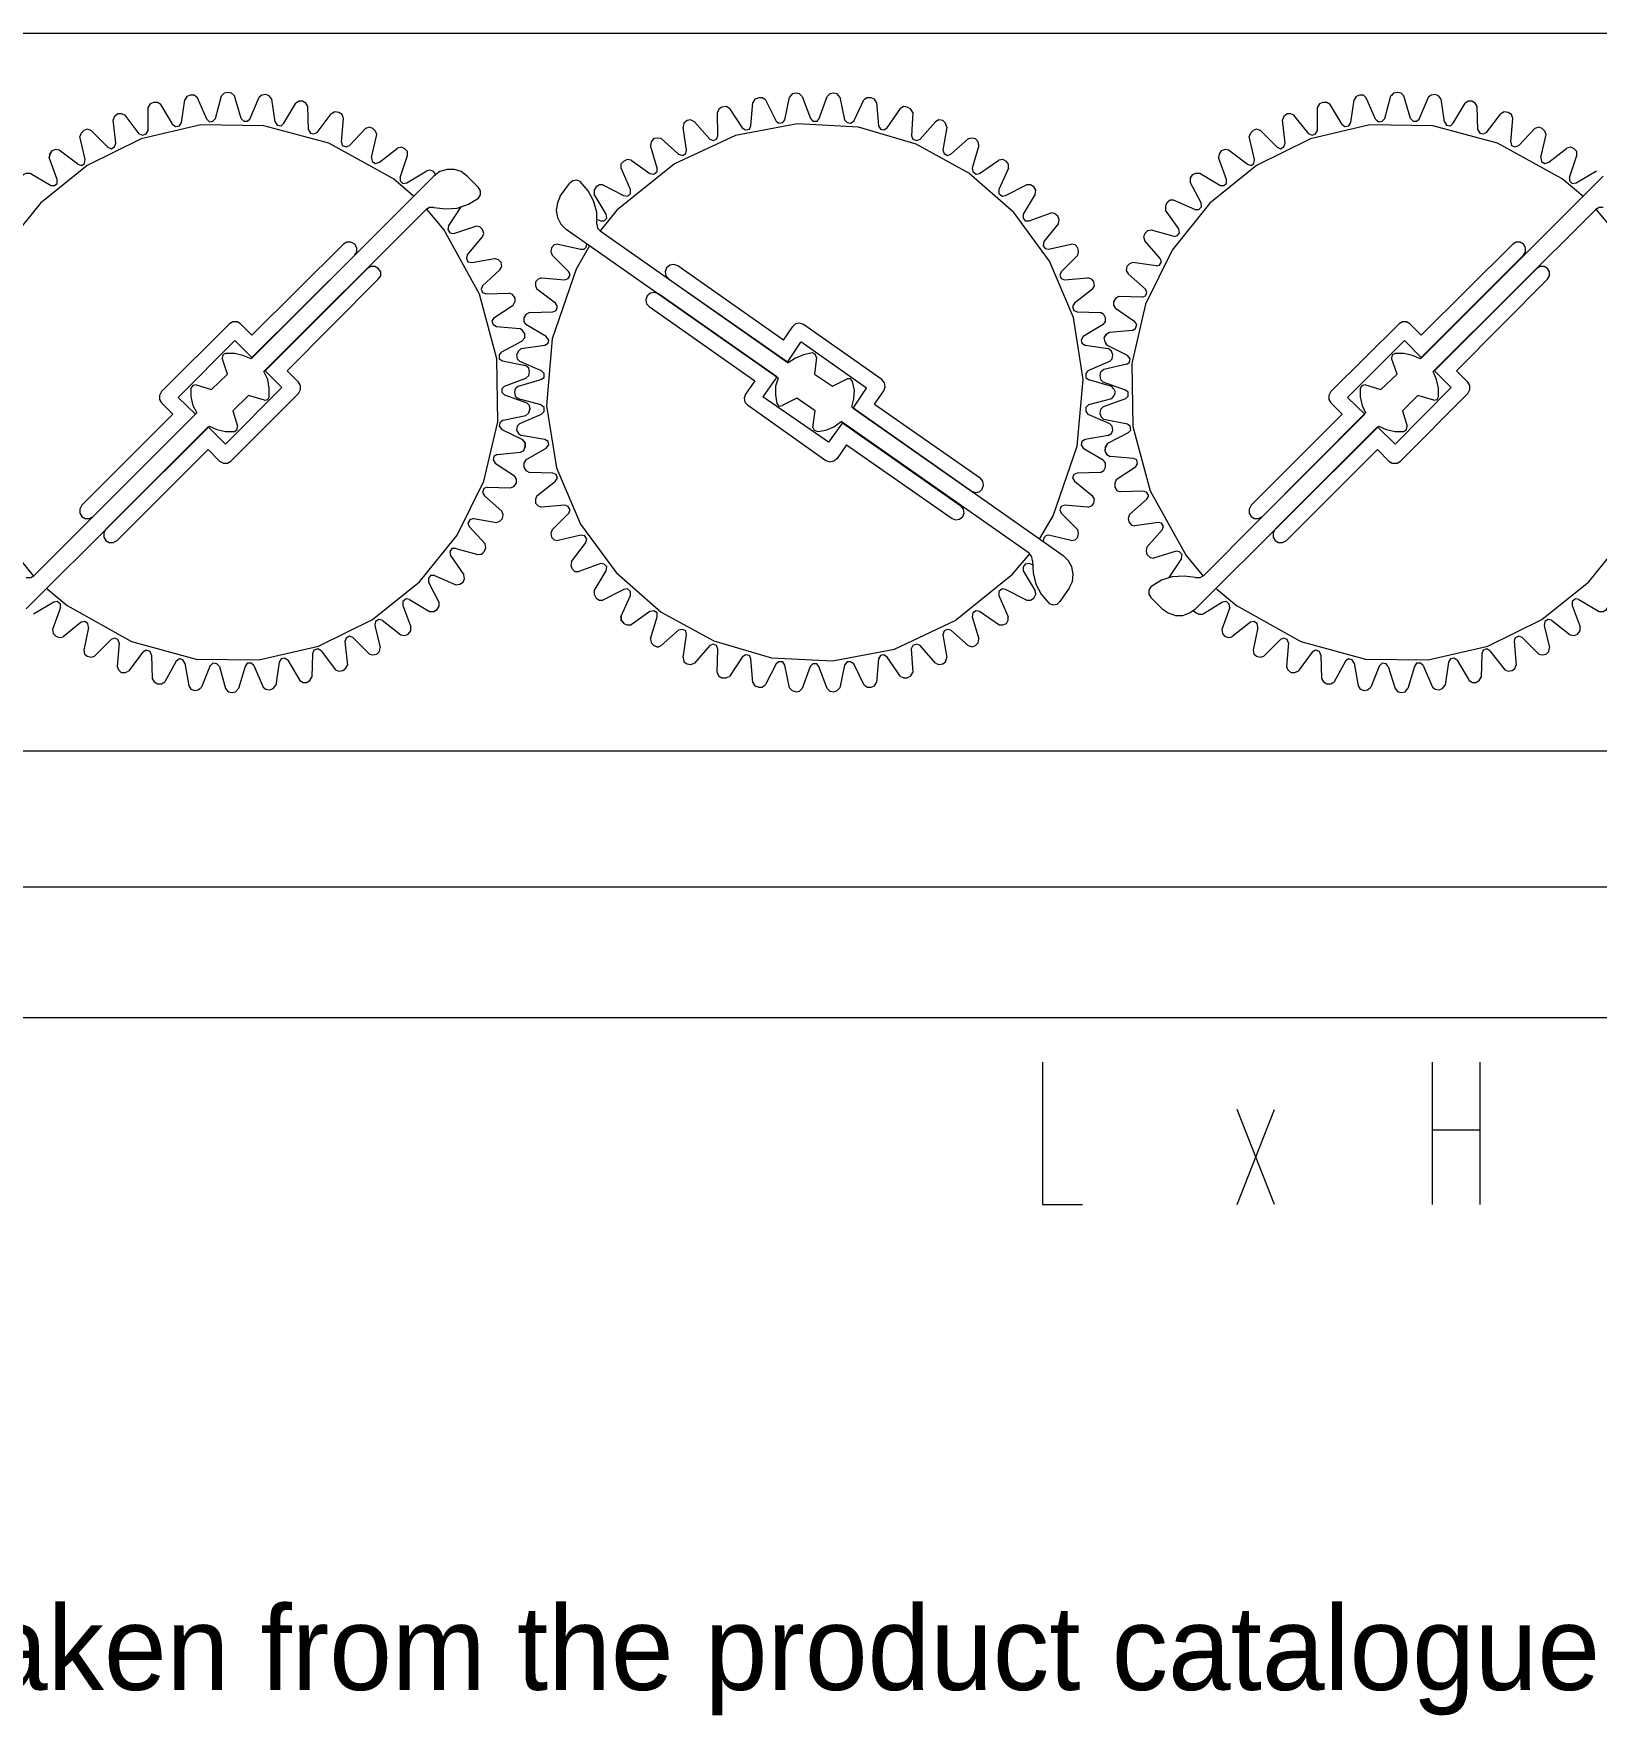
# Model space of a CAD drawing. Extents: x 0 to 243, y -13 to 67.
# Drawn here: x 56.4 to 130.6, y -13.2 to 66.7 of the extents above; entities that cross this region are included whole.
import ezdxf

# ---------------------------------------------------------------- set-up
doc = ezdxf.new("R2010")
doc.units = 0
doc.layers.add('GEOMETRY', color=7, linetype='Continuous')
doc.layers.add('NOTE', color=1, linetype='Continuous')

msp = doc.modelspace()

# ---------------------------------------------------------------- linework, layer by layer
at = {"layer": 'GEOMETRY', "lineweight": 13}
for points in [[(220.598, 66.694), (21.961, 66.694)], [(63.018, 62.372), (62.446, 63.325), (62.287, 63.421), (62.096, 63.421), (61.937, 63.357), (61.841, 63.197)], [(61.841, 62.085), (61.841, 63.197)], [(62.446, 63.325), (62.287, 63.421), (62.096, 63.421), (61.937, 63.357), (61.842, 63.197)], [(63.432, 62.467), (63.589, 63.546)], [(64.638, 62.626), (64.194, 63.644), (64.034, 63.771), (63.844, 63.771), (63.686, 63.706), (63.589, 63.547)], [(64.194, 63.643), (64.035, 63.77), (63.844, 63.77), (63.686, 63.705), (63.59, 63.546)], [(65.051, 62.657), (65.337, 63.739)], [(66.259, 62.657), (65.942, 63.739), (65.814, 63.866), (65.655, 63.897), (65.464, 63.866), (65.337, 63.739)], [(65.942, 63.739), (65.814, 63.866), (65.656, 63.897), (65.464, 63.866), (65.338, 63.739)], [(66.672, 62.626), (67.117, 63.674)], [(67.72, 63.58), (67.593, 63.739), (67.436, 63.804), (67.244, 63.77), (67.117, 63.674)], [(67.88, 62.499), (67.721, 63.58), (67.594, 63.739), (67.436, 63.804), (67.245, 63.77), (67.118, 63.674)], [(68.293, 62.436), (68.865, 63.389)], [(69.468, 62.118), (69.437, 63.23), (69.341, 63.389), (69.184, 63.483), (69.024, 63.483), (68.864, 63.389)], [(69.437, 63.23), (69.341, 63.389), (69.184, 63.483), (69.024, 63.483), (68.865, 63.389)], [(89.456, 63.134), (89.298, 63.23), (89.106, 63.196), (88.948, 63.102), (88.885, 62.944)], [(89.456, 63.134), (89.298, 63.23), (89.106, 63.196), (88.948, 63.102), (88.885, 62.944)], [(89.456, 63.134), (90.06, 62.212), (90.219, 62.117), (90.41, 62.149), (90.474, 62.309)], [(90.473, 62.309), (90.568, 63.42)], [(91.172, 63.546), (91.014, 63.643), (90.856, 63.643), (90.664, 63.579), (90.568, 63.42)], [(91.172, 63.546), (91.014, 63.643), (90.856, 63.643), (90.664, 63.579), (90.568, 63.42)], [(91.172, 63.546), (91.681, 62.529), (91.808, 62.436), (91.998, 62.467), (92.094, 62.594)], [(92.093, 62.594), (92.316, 63.673)], [(92.919, 63.706), (92.793, 63.833), (92.634, 63.866), (92.443, 63.833), (92.316, 63.674)], [(92.919, 63.706), (92.793, 63.833), (92.634, 63.866), (92.443, 63.833), (92.316, 63.674)], [(92.919, 63.706), (93.302, 62.657), (93.428, 62.53), (93.619, 62.53), (93.714, 62.657)], [(93.714, 62.657), (94.096, 63.706)], [(94.699, 63.673), (94.572, 63.832), (94.414, 63.865), (94.222, 63.832), (94.095, 63.705)], [(94.699, 63.673), (94.572, 63.832), (94.414, 63.865), (94.222, 63.832), (94.095, 63.705)], [(94.699, 63.673), (94.922, 62.593), (95.049, 62.467), (95.208, 62.436), (95.367, 62.529)], [(95.367, 62.53), (95.844, 63.547)], [(96.448, 63.421), (96.351, 63.58), (96.193, 63.644), (96.002, 63.644), (95.844, 63.547)], [(96.448, 63.421), (96.351, 63.58), (96.193, 63.644), (96.002, 63.644), (95.844, 63.547)], [(96.448, 63.421), (96.543, 62.31), (96.637, 62.15), (96.796, 62.118), (96.955, 62.213)], [(96.955, 62.213), (97.592, 63.135)], [(98.164, 62.944), (98.068, 63.102), (97.909, 63.197), (97.75, 63.23), (97.592, 63.134)], [(98.164, 62.944), (98.068, 63.102), (97.909, 63.197), (97.75, 63.23), (97.592, 63.134)], [(118.562, 62.372), (117.992, 63.325), (117.833, 63.421), (117.641, 63.421), (117.484, 63.357), (117.387, 63.197)], [(117.387, 62.085), (117.387, 63.197)], [(117.992, 63.325), (117.833, 63.421), (117.641, 63.421), (117.484, 63.357), (117.388, 63.197)], [(118.975, 62.467), (119.134, 63.546)], [(120.152, 62.626), (119.708, 63.644), (119.58, 63.771), (119.39, 63.771), (119.229, 63.706), (119.134, 63.547)], [(119.708, 63.643), (119.58, 63.77), (119.391, 63.77), (119.229, 63.705), (119.135, 63.546)], [(120.596, 62.657), (120.883, 63.739)], [(121.804, 62.657), (121.488, 63.739), (121.36, 63.866), (121.2, 63.897), (121.01, 63.866), (120.883, 63.739)], [(121.488, 63.739), (121.36, 63.866), (121.201, 63.897), (121.01, 63.866), (120.884, 63.739)], [(122.217, 62.626), (122.663, 63.674)], [(123.267, 63.58), (123.139, 63.739), (122.981, 63.803), (122.789, 63.77), (122.663, 63.674)], [(123.424, 62.499), (123.268, 63.58), (123.139, 63.739), (122.981, 63.803), (122.789, 63.77), (122.663, 63.674)], [(123.839, 62.436), (124.411, 63.389)], [(125.014, 62.118), (124.983, 63.23), (124.887, 63.389), (124.727, 63.483), (124.569, 63.483), (124.41, 63.389)], [(124.983, 63.23), (124.887, 63.389), (124.727, 63.483), (124.569, 63.483), (124.411, 63.389)], [(74.458, 58.971), (73.504, 59.798), (70.426, 61.493), (67.344, 62.316), (64.346, 62.354), (61.52, 61.696), (58.953, 60.429), (56.733, 58.641), (54.948, 56.421), (53.685, 53.856), (53.032, 51.034), (53.078, 48.043), (53.909, 44.972), (55.614, 41.907), (56.409, 40.92)], [(60.761, 62.817), (60.571, 62.879), (60.412, 62.879), (60.252, 62.753), (60.19, 62.593)], [(61.428, 61.926), (60.761, 62.817), (60.571, 62.879), (60.412, 62.879), (60.252, 62.752), (60.19, 62.593)], [(60.317, 61.483), (60.19, 62.593)], [(63.018, 62.372), (63.145, 62.276), (63.335, 62.31), (63.431, 62.468)], [(64.638, 62.626), (64.767, 62.499), (64.924, 62.53), (65.051, 62.657)], [(66.259, 62.657), (66.386, 62.53), (66.544, 62.53), (66.672, 62.626)], [(67.88, 62.499), (67.977, 62.339), (68.166, 62.31), (68.293, 62.437)], [(69.882, 61.99), (70.549, 62.88)], [(71.026, 61.545), (71.122, 62.657), (71.058, 62.849), (70.899, 62.944), (70.709, 62.975), (70.549, 62.88)], [(71.122, 62.657), (71.059, 62.848), (70.899, 62.944), (70.709, 62.974), (70.55, 62.88)], [(104.201, 42.702), (104.836, 43.783), (105.983, 47.094), (106.269, 50.262), (105.796, 53.215), (104.664, 55.881), (102.975, 58.189), (100.832, 60.067), (98.336, 61.444), (95.588, 62.248), (92.691, 62.408), (89.746, 61.851), (86.854, 60.508), (84.118, 58.306), (83.324, 57.319)], [(87.803, 62.499), (87.613, 62.594), (87.454, 62.562), (87.294, 62.437), (87.263, 62.245)], [(87.803, 62.499), (87.613, 62.594), (87.454, 62.562), (87.294, 62.437), (87.263, 62.245)], [(87.803, 62.499), (88.534, 61.673), (88.694, 61.609), (88.851, 61.673), (88.915, 61.833)], [(88.916, 61.833), (88.885, 62.944)], [(98.164, 62.944), (98.1, 61.833), (98.164, 61.673), (98.353, 61.609), (98.512, 61.673)], [(98.511, 61.672), (99.243, 62.498)], [(99.784, 62.245), (99.72, 62.436), (99.593, 62.562), (99.402, 62.594), (99.244, 62.499)], [(99.784, 62.245), (99.72, 62.436), (99.593, 62.562), (99.402, 62.594), (99.244, 62.499)], [(130.003, 58.971), (129.018, 59.798), (125.948, 61.495), (122.872, 62.317), (119.878, 62.354), (117.055, 61.694), (114.49, 60.424), (112.271, 58.634), (110.486, 56.412), (109.224, 53.845), (108.573, 51.023), (108.619, 48.034), (109.452, 44.966), (111.16, 41.907), (111.954, 40.92)], [(116.276, 62.817), (116.118, 62.879), (115.958, 62.879), (115.799, 62.753), (115.735, 62.593)], [(116.974, 61.926), (116.276, 62.817), (116.118, 62.879), (115.957, 62.879), (115.799, 62.752), (115.735, 62.593)], [(115.863, 61.483), (115.735, 62.593)], [(118.562, 62.372), (118.691, 62.276), (118.881, 62.31), (118.975, 62.468)], [(120.152, 62.626), (120.311, 62.499), (120.469, 62.53), (120.596, 62.657)], [(121.804, 62.657), (121.931, 62.53), (122.09, 62.53), (122.217, 62.626)], [(123.424, 62.499), (123.521, 62.34), (123.712, 62.31), (123.839, 62.437)], [(125.427, 61.99), (126.094, 62.88)], [(126.571, 61.545), (126.667, 62.657), (126.602, 62.85), (126.445, 62.944), (126.253, 62.975), (126.094, 62.88)], [(126.667, 62.657), (126.603, 62.849), (126.445, 62.944), (126.253, 62.974), (126.095, 62.88)], [(59.142, 62.085), (58.951, 62.149), (58.791, 62.085), (58.663, 61.959), (58.601, 61.801)], [(59.936, 61.292), (59.142, 62.085), (58.951, 62.149), (58.791, 62.085), (58.664, 61.959), (58.601, 61.801)], [(58.855, 60.717), (58.601, 61.8)], [(61.428, 61.926), (61.587, 61.863), (61.746, 61.926), (61.841, 62.084)], [(69.468, 62.118), (69.564, 61.959), (69.724, 61.928), (69.881, 61.99)], [(71.026, 61.545), (71.058, 61.387), (71.248, 61.322), (71.407, 61.387)], [(71.408, 61.386), (72.17, 62.182)], [(72.71, 61.895), (72.648, 62.053), (72.52, 62.182), (72.361, 62.245), (72.17, 62.182)], [(72.456, 60.815), (72.71, 61.895), (72.647, 62.053), (72.519, 62.182), (72.361, 62.245), (72.17, 62.182)], [(86.215, 61.704), (86.057, 61.735), (85.866, 61.704), (85.739, 61.547), (85.706, 61.387)], [(86.215, 61.704), (86.057, 61.735), (85.866, 61.704), (85.739, 61.547), (85.706, 61.387)], [(86.215, 61.704), (87.041, 60.974), (87.233, 60.909), (87.392, 61.005), (87.422, 61.165)], [(87.422, 61.165), (87.264, 62.245)], [(99.784, 62.245), (99.593, 61.165), (99.657, 61.005), (99.816, 60.909), (99.974, 60.974)], [(99.974, 60.973), (100.8, 61.703)], [(101.308, 61.386), (101.278, 61.546), (101.15, 61.703), (100.992, 61.735), (100.8, 61.703)], [(101.308, 61.386), (101.278, 61.546), (101.15, 61.703), (100.992, 61.735), (100.8, 61.703)], [(114.686, 62.085), (114.497, 62.149), (114.337, 62.085), (114.209, 61.959), (114.146, 61.801)], [(115.48, 61.292), (114.686, 62.085), (114.497, 62.149), (114.337, 62.085), (114.209, 61.959), (114.146, 61.801)], [(114.401, 60.717), (114.146, 61.8)], [(116.974, 61.926), (117.133, 61.863), (117.291, 61.926), (117.387, 62.084)], [(125.014, 62.118), (125.11, 61.959), (125.267, 61.927), (125.427, 61.99)], [(126.571, 61.545), (126.602, 61.386), (126.761, 61.322), (126.953, 61.386)], [(126.953, 61.385), (127.716, 62.182)], [(128.255, 61.895), (128.192, 62.055), (128.065, 62.182), (127.905, 62.245), (127.715, 62.182)], [(128.001, 60.815), (128.256, 61.895), (128.192, 62.055), (128.065, 62.182), (127.906, 62.245), (127.716, 62.182)], [(57.617, 61.165), (57.457, 61.196), (57.267, 61.132), (57.171, 60.974), (57.14, 60.815)], [(58.505, 60.497), (57.615, 61.165), (57.456, 61.196), (57.267, 61.132), (57.17, 60.974), (57.14, 60.815)], [(57.521, 59.767), (57.14, 60.815)], [(59.936, 61.292), (60.094, 61.228), (60.252, 61.322), (60.317, 61.483)], [(72.456, 60.815), (72.488, 60.624), (72.647, 60.528), (72.836, 60.591)], [(72.836, 60.591), (73.695, 61.258)], [(74.172, 60.909), (74.172, 61.101), (74.045, 61.227), (73.886, 61.292), (73.695, 61.259)], [(73.822, 59.86), (74.172, 60.909), (74.172, 61.101), (74.045, 61.227), (73.885, 61.292), (73.695, 61.258)], [(86.025, 60.305), (85.706, 61.386)], [(101.308, 61.386), (100.992, 60.305), (101.023, 60.147), (101.181, 60.02), (101.34, 60.051)], [(113.162, 61.165), (113.002, 61.196), (112.811, 61.132), (112.717, 60.974), (112.684, 60.815)], [(113.066, 59.767), (112.684, 60.815)], [(114.051, 60.497), (113.162, 61.165), (113.002, 61.196), (112.812, 61.132), (112.717, 60.974), (112.685, 60.815)], [(115.48, 61.292), (115.64, 61.228), (115.799, 61.322), (115.863, 61.483)], [(128.001, 60.815), (128.034, 60.624), (128.192, 60.528), (128.383, 60.591)], [(128.383, 60.591), (129.241, 61.259)], [(129.717, 60.909), (129.717, 61.101), (129.589, 61.227), (129.432, 61.292), (129.24, 61.26)], [(129.368, 59.86), (129.718, 60.909), (129.718, 61.101), (129.59, 61.227), (129.431, 61.292), (129.241, 61.259)], [(57.204, 59.481), (56.25, 60.051), (56.059, 60.051), (55.9, 59.989), (55.805, 59.83), (55.805, 59.639)], [(58.505, 60.497), (58.695, 60.435), (58.823, 60.528), (58.855, 60.718)], [(74.14, 59.607), (75.093, 60.178)], [(75.505, 60.02), (75.41, 60.147), (75.251, 60.211), (75.093, 60.178)], [(75.505, 60.02), (75.41, 60.147), (75.251, 60.211), (75.093, 60.178)], [(77, 59.924), (76.714, 60.147), (76.396, 60.241), (76.047, 60.241), (75.697, 60.147), (75.411, 59.924)], [(84.785, 60.688), (84.594, 60.718), (84.435, 60.624), (84.308, 60.497), (84.308, 60.305)], [(84.785, 60.688), (84.594, 60.717), (84.435, 60.624), (84.308, 60.497), (84.308, 60.305)], [(84.753, 59.29), (84.309, 60.306)], [(84.785, 60.688), (85.675, 60.052), (85.866, 60.02), (86.025, 60.147), (86.025, 60.305)], [(101.341, 60.051), (102.263, 60.688)], [(102.707, 60.305), (102.707, 60.496), (102.612, 60.623), (102.453, 60.717), (102.263, 60.688)], [(102.707, 60.305), (102.707, 60.496), (102.612, 60.623), (102.453, 60.717), (102.263, 60.688)], [(102.707, 60.305), (102.263, 59.289), (102.263, 59.099), (102.421, 58.971), (102.58, 59.004)], [(111.796, 60.051), (111.604, 60.051), (111.446, 59.989), (111.351, 59.829), (111.351, 59.638)], [(112.749, 59.481), (111.796, 60.051), (111.603, 60.051), (111.446, 59.989), (111.351, 59.83), (111.351, 59.638)], [(114.051, 60.497), (114.242, 60.435), (114.369, 60.528), (114.402, 60.718)], [(129.685, 59.607), (130.638, 60.177)], [(57.204, 59.481), (57.393, 59.481), (57.521, 59.575), (57.521, 59.767)], [(66.736, 51.251), (75.411, 59.925)], [(73.822, 59.86), (73.822, 59.702), (73.95, 59.575), (74.14, 59.607)], [(77, 59.924), (77.54, 59.386)], [(77.54, 58.878), (77.635, 59.035), (77.635, 59.226), (77.54, 59.387)], [(81.417, 58.971), (81.862, 59.575)], [(82.37, 59.671), (82.211, 59.734), (82.02, 59.701), (81.862, 59.575)], [(83.164, 57.637), (83.164, 58.208), (83.006, 58.748), (82.751, 59.225), (82.37, 59.67)], [(83.451, 59.511), (83.292, 59.511), (83.133, 59.415), (83.037, 59.256), (83.037, 59.067)], [(83.451, 59.511), (83.292, 59.511), (83.133, 59.415), (83.037, 59.256), (83.037, 59.067)], [(83.451, 59.511), (84.435, 59.004), (84.626, 58.971), (84.753, 59.099), (84.753, 59.289)], [(102.58, 59.004), (103.566, 59.511)], [(103.978, 59.067), (104.009, 59.256), (103.914, 59.416), (103.754, 59.511), (103.566, 59.511)], [(103.977, 59.067), (104.009, 59.256), (103.914, 59.416), (103.754, 59.51), (103.566, 59.51)], [(111.859, 58.655), (111.35, 59.638)], [(112.749, 59.481), (112.938, 59.481), (113.066, 59.575), (113.066, 59.767)], [(122.282, 51.251), (130.957, 59.925)], [(129.368, 59.86), (129.368, 59.702), (129.495, 59.575), (129.685, 59.607)], [(57.044, 40.319), (57.997, 39.523), (61.054, 37.813), (64.122, 36.98), (67.113, 36.935), (69.937, 37.589), (72.506, 38.855), (74.73, 40.642), (76.523, 42.864), (77.793, 45.431), (78.454, 48.255), (78.416, 51.248), (77.59, 54.321), (75.888, 57.385), (75.062, 58.369)], [(75.411, 58.431), (75.22, 58.431), (75.06, 58.336), (67.339, 50.646)], [(75.411, 58.431), (75.983, 58.369), (76.523, 58.399), (77.062, 58.59), (77.54, 58.877)], [(76.11, 57.541), (76.714, 58.464)], [(81.417, 58.971), (81.289, 58.655), (81.227, 58.305), (81.289, 57.953), (81.448, 57.637), (81.703, 57.384)], [(83.196, 57.86), (83.355, 57.795), (83.514, 57.795), (83.641, 57.922), (83.609, 58.114), (83.037, 59.067)], [(103.978, 59.067), (103.406, 58.114), (103.406, 57.922), (103.501, 57.795), (103.692, 57.795)], [(110.555, 58.781), (110.396, 58.781), (110.238, 58.655), (110.174, 58.495), (110.174, 58.304)], [(111.573, 58.337), (110.555, 58.781), (110.396, 58.781), (110.238, 58.655), (110.175, 58.495), (110.175, 58.305)], [(111.573, 58.337), (111.763, 58.337), (111.89, 58.464), (111.859, 58.655)], [(112.59, 40.319), (113.543, 39.523), (116.599, 37.814), (119.666, 36.981), (122.656, 36.936), (125.48, 37.591), (128.049, 38.856), (130.275, 40.644), (132.067, 42.866), (133.338, 45.433), (134, 48.257), (133.962, 51.249), (133.136, 54.322), (131.434, 57.385), (130.608, 58.369)], [(130.957, 58.431), (130.767, 58.431), (130.607, 58.336), (122.885, 50.646)], [(76.11, 57.541), (76.078, 57.386), (76.172, 57.224), (76.365, 57.192)], [(76.365, 57.192), (77.414, 57.541)], [(77, 56.176), (77.731, 57.033), (77.794, 57.192), (77.731, 57.385), (77.604, 57.511), (77.414, 57.54)], [(77.731, 57.034), (77.793, 57.192), (77.731, 57.386), (77.603, 57.512), (77.414, 57.541)], [(83.164, 57.637), (83.196, 57.446), (83.324, 57.319), (92.253, 51.058)], [(103.692, 57.795), (104.741, 58.177)], [(105.091, 57.669), (104.392, 56.811), (104.361, 56.62), (104.455, 56.493), (104.614, 56.461)], [(105.091, 57.669), (105.122, 57.86), (105.058, 58.019), (104.901, 58.147), (104.741, 58.177)], [(105.091, 57.669), (105.122, 57.86), (105.058, 58.019), (104.901, 58.147), (104.741, 58.177)], [(110.809, 57.414), (110.174, 58.305)], [(71.661, 56.175), (71.757, 56.333), (71.757, 56.525), (71.661, 56.684), (71.47, 56.779), (71.281, 56.779), (71.121, 56.684)], [(91.776, 50.328), (81.703, 57.385)], [(109.508, 57.35), (109.318, 57.319), (109.19, 57.192), (109.126, 57.034), (109.19, 56.843)], [(110.588, 57.063), (109.508, 57.35), (109.317, 57.319), (109.19, 57.192), (109.126, 57.034), (109.19, 56.843)], [(109.92, 56.017), (109.19, 56.843)], [(110.588, 57.063), (110.747, 57.097), (110.842, 57.223), (110.81, 57.414)], [(127.174, 56.175), (127.271, 56.333), (127.271, 56.525), (127.174, 56.684), (127.017, 56.779), (126.825, 56.779), (126.666, 56.684)], [(66.768, 52.362), (71.121, 56.684)], [(66.768, 51.314), (71.661, 56.175)], [(77, 56.176), (76.968, 56.017), (77.032, 55.857), (77.223, 55.825)], [(77.222, 55.826), (78.301, 56.017)], [(77.731, 54.713), (78.557, 55.477), (78.653, 55.637), (78.62, 55.826), (78.494, 55.952), (78.301, 56.018)], [(78.557, 55.476), (78.653, 55.636), (78.619, 55.826), (78.494, 55.952), (78.301, 56.017)], [(82.815, 56.62), (82.179, 55.509), (81.04, 52.188), (80.762, 49.015), (81.243, 46.06), (82.382, 43.394), (84.075, 41.088), (86.221, 39.214), (88.718, 37.842), (91.465, 37.045), (94.358, 36.892), (97.295, 37.456), (100.176, 38.807), (102.897, 41.017), (103.724, 41.972)], [(81.322, 56.684), (81.131, 56.653), (81.004, 56.525), (80.971, 56.333), (81.035, 56.175)], [(81.322, 56.684), (81.131, 56.653), (81.004, 56.525), (80.971, 56.333), (81.035, 56.175)], [(81.83, 55.381), (81.035, 56.175)], [(81.322, 56.684), (82.402, 56.46), (82.559, 56.46), (82.656, 56.556), (82.688, 56.715)], [(104.614, 56.461), (105.694, 56.685)], [(106.012, 56.175), (105.217, 55.381), (105.155, 55.221), (105.217, 55.063), (105.375, 54.999)], [(106.012, 56.175), (106.042, 56.333), (106.012, 56.525), (105.884, 56.653), (105.694, 56.684)], [(106.012, 56.175), (106.042, 56.333), (106.012, 56.525), (105.884, 56.653), (105.694, 56.684)], [(109.729, 55.667), (109.888, 55.699), (109.984, 55.857), (109.919, 56.018)], [(122.313, 52.362), (126.667, 56.684)], [(122.313, 51.314), (127.174, 56.175)], [(67.403, 50.678), (72.265, 55.539)], [(68.452, 50.678), (72.773, 55.032), (72.901, 55.19), (72.901, 55.381), (72.773, 55.539), (72.615, 55.636), (72.424, 55.636), (72.265, 55.539)], [(80.527, 55.094), (81.639, 54.999), (81.798, 55.063), (81.892, 55.221), (81.83, 55.381)], [(87.009, 55.667), (86.82, 55.73), (86.628, 55.699), (86.469, 55.571), (86.406, 55.382), (86.438, 55.19), (86.566, 55.032)], [(92.031, 52.137), (87.009, 55.666)], [(109.729, 55.667), (108.618, 55.826), (108.458, 55.762), (108.332, 55.636), (108.299, 55.444), (108.394, 55.286)], [(108.618, 55.826), (108.459, 55.762), (108.332, 55.636), (108.3, 55.444), (108.394, 55.286)], [(109.221, 54.555), (108.394, 55.285)], [(122.949, 50.678), (127.811, 55.539)], [(123.997, 50.678), (128.319, 55.032), (128.415, 55.19), (128.415, 55.381), (128.319, 55.539), (128.161, 55.636), (127.969, 55.636), (127.811, 55.539)], [(77.731, 54.713), (77.667, 54.556), (77.731, 54.396), (77.89, 54.332)], [(77.89, 54.332), (79.001, 54.365)], [(78.271, 53.188), (79.193, 53.792), (79.288, 53.983), (79.288, 54.141), (79.16, 54.3), (79.001, 54.365)], [(79.193, 53.792), (79.288, 53.983), (79.288, 54.142), (79.16, 54.301), (79.002, 54.365)], [(80.527, 55.094), (80.368, 55.032), (80.242, 54.905), (80.242, 54.712), (80.304, 54.555)], [(80.527, 55.094), (80.368, 55.032), (80.242, 54.905), (80.242, 54.712), (80.304, 54.555)], [(81.194, 53.887), (80.304, 54.555)], [(91.713, 50.391), (86.088, 54.331), (85.898, 54.396), (85.706, 54.365), (85.548, 54.237), (85.484, 54.046), (85.517, 53.856), (85.643, 53.728), (90.664, 50.201)], [(92.22, 51.091), (86.565, 55.031)], [(105.376, 55), (106.489, 55.094)], [(106.711, 54.555), (105.853, 53.887), (105.758, 53.728), (105.822, 53.537), (105.981, 53.474)], [(106.711, 54.555), (106.807, 54.712), (106.775, 54.905), (106.679, 55.032), (106.489, 55.093)], [(106.711, 54.555), (106.807, 54.712), (106.775, 54.905), (106.679, 55.032), (106.489, 55.093)], [(109.062, 54.172), (109.221, 54.236), (109.285, 54.396), (109.221, 54.554)], [(79.955, 53.442), (81.067, 53.474), (81.226, 53.538), (81.289, 53.728), (81.194, 53.887)], [(107.951, 54.206), (107.791, 54.109), (107.696, 53.951), (107.696, 53.792), (107.791, 53.634)], [(109.062, 54.172), (107.951, 54.205), (107.791, 54.109), (107.696, 53.95), (107.696, 53.791), (107.791, 53.633)], [(108.713, 52.998), (107.791, 53.634)], [(65.718, 52.903), (62.477, 49.692), (62.382, 49.503), (62.382, 49.311), (62.477, 49.153)], [(66.768, 52.362), (66.227, 52.903), (66.069, 52.998), (65.877, 52.998), (65.718, 52.903)], [(78.271, 53.188), (78.175, 53.03), (78.239, 52.87), (78.398, 52.775)], [(78.398, 52.775), (79.51, 52.681)], [(79.955, 53.442), (79.796, 53.346), (79.701, 53.188), (79.701, 52.998), (79.796, 52.87)], [(79.955, 53.442), (79.796, 53.346), (79.701, 53.188), (79.701, 52.998), (79.796, 52.87)], [(80.75, 52.298), (79.796, 52.869)], [(92.031, 52.137), (92.474, 52.775)], [(96.702, 50.265), (92.984, 52.869), (92.793, 52.934), (92.602, 52.903), (92.474, 52.775)], [(105.98, 53.474), (107.091, 53.442)], [(107.218, 52.87), (106.266, 52.299), (106.17, 52.138), (106.202, 51.98), (106.361, 51.886)], [(107.218, 52.87), (107.315, 52.998), (107.315, 53.188), (107.25, 53.347), (107.091, 53.442)], [(107.218, 52.87), (107.315, 52.998), (107.315, 53.188), (107.25, 53.347), (107.091, 53.442)], [(108.586, 52.586), (108.745, 52.682), (108.809, 52.87), (108.713, 52.998)], [(121.264, 52.903), (118.024, 49.692), (117.927, 49.503), (117.927, 49.311), (118.024, 49.153)], [(122.313, 52.362), (121.773, 52.903), (121.615, 52.998), (121.423, 52.998), (121.264, 52.903)], [(66.768, 51.314), (65.972, 52.108), (63.272, 49.406)], [(66.768, 51.314), (65.972, 52.108)], [(78.62, 51.568), (79.606, 52.076), (79.733, 52.235), (79.733, 52.425), (79.637, 52.586), (79.511, 52.681)], [(79.606, 52.076), (79.733, 52.235), (79.733, 52.426), (79.636, 52.586), (79.51, 52.681)], [(79.574, 51.727), (80.685, 51.886), (80.845, 51.98), (80.876, 52.137), (80.75, 52.298)], [(92.22, 51.091), (92.856, 52.043)], [(95.335, 48.898), (95.971, 49.852), (92.856, 52.044)], [(107.505, 52.489), (107.346, 52.394), (107.25, 52.235), (107.283, 52.044), (107.377, 51.885)], [(108.586, 52.586), (107.506, 52.489), (107.347, 52.395), (107.251, 52.235), (107.284, 52.044), (107.378, 51.886)], [(122.313, 51.314), (121.519, 52.108), (118.818, 49.406)], [(122.313, 51.314), (121.519, 52.108)], [(64.13, 50.011), (64.861, 49.787), (65.624, 50.518), (65.37, 51.281)], [(65.529, 51.503), (65.401, 51.441), (65.37, 51.281)], [(66.736, 51.251), (66.353, 51.408), (65.942, 51.503), (65.529, 51.503)], [(78.62, 51.568), (78.525, 51.441), (78.525, 51.251), (78.684, 51.155)], [(78.684, 51.155), (79.765, 50.931)], [(79.574, 51.727), (79.447, 51.6), (79.35, 51.441), (79.383, 51.25), (79.511, 51.123)], [(79.574, 51.727), (79.447, 51.6), (79.35, 51.441), (79.383, 51.25), (79.511, 51.123)], [(93.396, 51.536), (92.984, 51.441), (92.602, 51.281), (92.252, 51.058)], [(93.587, 51.314), (93.525, 51.473), (93.397, 51.536)], [(93.587, 51.314), (93.492, 50.518), (94.352, 49.947), (95.049, 50.296)], [(106.361, 51.886), (107.442, 51.727)], [(108.363, 51.408), (107.378, 51.886)], [(107.505, 51.123), (107.632, 51.251), (107.663, 51.441), (107.601, 51.601), (107.442, 51.727)], [(107.505, 51.123), (107.632, 51.251), (107.663, 51.441), (107.601, 51.601), (107.442, 51.727)], [(108.332, 50.995), (108.459, 51.092), (108.491, 51.251), (108.363, 51.408)], [(119.676, 50.011), (120.407, 49.787), (121.169, 50.518), (120.915, 51.281)], [(121.074, 51.503), (120.947, 51.441), (120.915, 51.281)], [(122.282, 51.251), (121.901, 51.408), (121.488, 51.503), (121.074, 51.503)], [(67.403, 50.678), (68.198, 49.883), (65.529, 47.183)], [(67.593, 49.44), (67.593, 49.852), (67.531, 50.265), (67.338, 50.646)], [(67.403, 50.678), (68.198, 49.883)], [(68.452, 50.678), (68.992, 50.137)], [(78.78, 49.947), (79.796, 50.328), (79.923, 50.456), (79.955, 50.646), (79.923, 50.805), (79.765, 50.931)], [(79.447, 49.947), (80.495, 50.265), (80.654, 50.36), (80.654, 50.551), (80.527, 50.678)], [(80.527, 50.678), (79.51, 51.122)], [(79.796, 50.328), (79.923, 50.456), (79.955, 50.646), (79.923, 50.806), (79.766, 50.932)], [(91.713, 50.391), (91.045, 49.44)], [(107.505, 51.123), (106.488, 50.679), (106.392, 50.551), (106.392, 50.36), (106.519, 50.266)], [(108.332, 50.995), (107.251, 50.741), (107.092, 50.615), (107.061, 50.456), (107.092, 50.266), (107.219, 50.137)], [(107.251, 50.741), (107.092, 50.615), (107.061, 50.456), (107.092, 50.265), (107.219, 50.137)], [(122.949, 50.678), (123.743, 49.883), (121.074, 47.183)], [(123.139, 49.44), (123.139, 49.852), (123.043, 50.265), (122.884, 50.646)], [(122.949, 50.678), (123.743, 49.883)], [(123.997, 50.678), (124.538, 50.137)], [(64.13, 50.011), (63.971, 49.979), (63.876, 49.852)], [(63.876, 49.852), (63.876, 49.44), (63.971, 49.025), (64.163, 48.677)], [(65.783, 46.389), (68.992, 49.597)], [(68.992, 49.597), (69.087, 49.787), (69.087, 49.979), (68.992, 50.137)], [(78.78, 49.947), (78.653, 49.819), (78.653, 49.661), (78.78, 49.534)], [(79.447, 49.947), (79.288, 49.819), (79.256, 49.661), (79.288, 49.469), (79.447, 49.344)], [(79.447, 49.947), (79.288, 49.819), (79.256, 49.661), (79.288, 49.469), (79.447, 49.344)], [(90.218, 49.567), (90.155, 49.374), (90.187, 49.183), (90.314, 49.057)], [(90.664, 50.201), (90.219, 49.567)], [(91.776, 50.328), (91.649, 49.947), (91.649, 49.534), (91.712, 49.122)], [(95.303, 50.169), (95.207, 50.297), (95.048, 50.297)], [(95.272, 48.963), (95.367, 49.344), (95.399, 49.757), (95.303, 50.169)], [(95.335, 48.898), (95.971, 49.852)], [(96.352, 49.088), (96.795, 49.724), (96.86, 49.914), (96.828, 50.106), (96.702, 50.265)], [(106.519, 50.265), (107.601, 49.947)], [(108.267, 49.756), (107.218, 50.136)], [(107.601, 49.344), (107.726, 49.469), (107.79, 49.66), (107.726, 49.819), (107.601, 49.947)], [(107.601, 49.343), (107.726, 49.468), (107.79, 49.66), (107.726, 49.819), (107.601, 49.947)], [(108.267, 49.343), (108.394, 49.468), (108.394, 49.66), (108.267, 49.756)], [(119.676, 50.011), (119.518, 49.979), (119.422, 49.852)], [(119.422, 49.852), (119.422, 49.44), (119.518, 49.025), (119.676, 48.677)], [(121.328, 46.389), (124.538, 49.597)], [(124.538, 49.597), (124.634, 49.787), (124.634, 49.979), (124.538, 50.137)], [(63.018, 48.614), (62.477, 49.153)], [(64.097, 48.614), (63.272, 49.406)], [(67.371, 49.28), (66.609, 49.503), (65.878, 48.77), (66.1, 48.04)], [(67.371, 49.28), (67.531, 49.311), (67.594, 49.44)], [(78.716, 48.326), (79.796, 48.55), (79.923, 48.675), (79.987, 48.867), (79.955, 49.025), (79.828, 49.153)], [(78.78, 49.534), (79.828, 49.153)], [(80.495, 49.057), (79.447, 49.344)], [(79.51, 48.169), (80.527, 48.614), (80.654, 48.74), (80.654, 48.931), (80.494, 49.058)], [(79.796, 48.549), (79.923, 48.674), (79.986, 48.866), (79.955, 49.025), (79.828, 49.153)], [(90.314, 49.057), (94.033, 46.418)], [(94.827, 48.2), (94.159, 47.277), (91.045, 49.44)], [(91.713, 49.122), (91.808, 48.995), (91.967, 49.025)], [(93.427, 47.977), (93.524, 48.77), (92.665, 49.373), (91.966, 49.025)], [(95.272, 48.963), (105.313, 41.907)], [(95.335, 48.898), (100.96, 44.958)], [(96.352, 49.088), (101.372, 45.593)], [(107.601, 49.344), (106.519, 49.057), (106.392, 48.93), (106.392, 48.739), (106.489, 48.614)], [(108.267, 49.343), (107.218, 48.962), (107.091, 48.835), (107.06, 48.644), (107.123, 48.485), (107.25, 48.358)], [(107.218, 48.963), (107.091, 48.836), (107.06, 48.645), (107.123, 48.485), (107.25, 48.359)], [(118.563, 48.614), (118.024, 49.153)], [(119.644, 48.614), (118.818, 49.406)], [(122.917, 49.28), (122.155, 49.503), (121.424, 48.77), (121.646, 48.04)], [(122.917, 49.28), (123.076, 49.311), (123.14, 49.44)], [(56.058, 40.858), (56.282, 40.858), (56.44, 40.954), (64.162, 48.676)], [(64.765, 48.04), (56.058, 39.367)], [(63.018, 48.614), (58.696, 44.292)], [(64.097, 48.614), (59.237, 43.751)], [(64.703, 48.009), (59.841, 43.147), (59.745, 42.955), (59.745, 42.765), (59.841, 42.608), (59.999, 42.511), (60.19, 42.511), (60.381, 42.608), (64.703, 46.928)], [(64.703, 48.009), (65.529, 47.183)], [(64.765, 48.04), (65.115, 47.882), (65.529, 47.786), (65.942, 47.786)], [(65.942, 47.786), (66.069, 47.882), (66.1, 48.04)], [(78.716, 48.326), (78.557, 48.2), (78.526, 48.04), (78.654, 47.882)], [(79.51, 48.169), (79.382, 48.04), (79.35, 47.851), (79.447, 47.69), (79.573, 47.597)], [(79.51, 48.169), (79.382, 48.04), (79.35, 47.851), (79.447, 47.69), (79.573, 47.597)], [(93.427, 47.977), (93.491, 47.85), (93.651, 47.786)], [(93.651, 47.786), (94.033, 47.85), (94.414, 48.01), (94.763, 48.264)], [(94.827, 48.2), (94.159, 47.277)], [(103.852, 41.653), (103.819, 41.843), (103.692, 42.003), (94.763, 48.263)], [(94.827, 48.2), (100.452, 44.258)], [(106.489, 48.614), (107.506, 48.169)], [(108.363, 48.135), (107.251, 48.358)], [(107.442, 47.596), (107.601, 47.69), (107.664, 47.85), (107.632, 48.039), (107.505, 48.168)], [(107.442, 47.596), (107.602, 47.69), (107.664, 47.85), (107.632, 48.039), (107.505, 48.168)], [(108.394, 47.72), (108.521, 47.85), (108.491, 48.039), (108.363, 48.135)], [(111.604, 40.858), (111.827, 40.858), (111.986, 40.954), (119.675, 48.676)], [(120.312, 48.04), (111.604, 39.367)], [(118.563, 48.614), (114.242, 44.292)], [(119.644, 48.614), (114.783, 43.751)], [(120.248, 48.009), (115.386, 43.147), (115.291, 42.955), (115.291, 42.765), (115.386, 42.608), (115.545, 42.511), (115.735, 42.511), (115.926, 42.608), (120.248, 46.928)], [(120.248, 48.009), (121.074, 47.183)], [(120.312, 48.04), (120.661, 47.882), (121.074, 47.786), (121.488, 47.786)], [(121.488, 47.786), (121.615, 47.882), (121.646, 48.04)], [(78.429, 46.706), (79.541, 46.802), (79.7, 46.896), (79.764, 47.087), (79.764, 47.247), (79.636, 47.405)], [(78.653, 47.881), (79.636, 47.404)], [(79.542, 46.802), (79.701, 46.896), (79.766, 47.086), (79.766, 47.246), (79.637, 47.405)], [(80.685, 47.405), (79.574, 47.596)], [(79.796, 46.452), (80.75, 46.992), (80.876, 47.151), (80.845, 47.309), (80.686, 47.405)], [(95.017, 47.151), (94.572, 46.516)], [(95.017, 47.151), (100.038, 43.655), (100.197, 43.592), (100.387, 43.623), (100.545, 43.751), (100.609, 43.909), (100.578, 44.1), (100.452, 44.257)], [(107.442, 47.596), (106.361, 47.405), (106.203, 47.309), (106.171, 47.151), (106.267, 46.992)], [(108.394, 47.72), (107.41, 47.214), (107.314, 47.055), (107.284, 46.865), (107.377, 46.705), (107.538, 46.61)], [(107.41, 47.214), (107.315, 47.055), (107.284, 46.864), (107.378, 46.705), (107.538, 46.61)], [(64.703, 46.928), (65.242, 46.389)], [(65.242, 46.389), (65.433, 46.292), (65.624, 46.292), (65.783, 46.389)], [(78.429, 46.706), (78.269, 46.61), (78.239, 46.452), (78.333, 46.293)], [(79.796, 46.452), (79.701, 46.293), (79.701, 46.102), (79.796, 45.942), (79.955, 45.848)], [(79.796, 46.452), (79.701, 46.293), (79.701, 46.102), (79.796, 45.942), (79.955, 45.848)], [(94.033, 46.419), (94.222, 46.357), (94.414, 46.39), (94.572, 46.517)], [(106.267, 46.992), (107.218, 46.452)], [(107.092, 45.848), (107.25, 45.942), (107.315, 46.102), (107.315, 46.292), (107.218, 46.452)], [(107.092, 45.848), (107.25, 45.942), (107.315, 46.102), (107.315, 46.292), (107.218, 46.452)], [(108.65, 46.516), (107.538, 46.61)], [(108.745, 46.102), (108.841, 46.26), (108.808, 46.452), (108.65, 46.516)], [(120.248, 46.928), (120.788, 46.389)], [(120.788, 46.389), (120.947, 46.292), (121.169, 46.292), (121.328, 46.389)], [(77.953, 45.15), (79.065, 45.117), (79.224, 45.181), (79.35, 45.339), (79.35, 45.53), (79.256, 45.69)], [(78.334, 46.293), (79.256, 45.69)], [(79.066, 45.117), (79.224, 45.181), (79.35, 45.34), (79.35, 45.53), (79.255, 45.69)], [(81.067, 45.816), (79.955, 45.848)], [(80.304, 44.735), (81.194, 45.435), (81.288, 45.594), (81.225, 45.753), (81.067, 45.816)], [(100.96, 44.958), (101.15, 44.895), (101.341, 44.927), (101.468, 45.053), (101.532, 45.244), (101.5, 45.436), (101.372, 45.594)], [(107.092, 45.848), (105.98, 45.816), (105.821, 45.752), (105.757, 45.594), (105.854, 45.435)], [(108.745, 46.102), (107.824, 45.498), (107.759, 45.339), (107.759, 45.15), (107.855, 44.989), (108.014, 44.926)], [(77.953, 45.15), (77.794, 45.086), (77.731, 44.894), (77.827, 44.735)], [(105.853, 45.435), (106.71, 44.735)], [(107.824, 45.499), (107.759, 45.34), (107.759, 45.15), (107.855, 44.989), (108.013, 44.927)], [(109.126, 44.958), (108.014, 44.927)], [(109.285, 44.577), (109.38, 44.735), (109.285, 44.894), (109.126, 44.958)], [(58.696, 44.292), (58.601, 44.101), (58.601, 43.909), (58.696, 43.751), (58.855, 43.655), (59.078, 43.655), (59.237, 43.751)], [(77.318, 43.655), (78.398, 43.464), (78.556, 43.528), (78.683, 43.655), (78.715, 43.844), (78.653, 44.005)], [(77.827, 44.735), (78.653, 44.005)], [(78.398, 43.463), (78.556, 43.527), (78.683, 43.654), (78.715, 43.845), (78.653, 44.004)], [(80.304, 44.735), (80.242, 44.577), (80.242, 44.386), (80.367, 44.257), (80.527, 44.195)], [(80.304, 44.735), (80.242, 44.577), (80.242, 44.386), (80.367, 44.257), (80.527, 44.195)], [(81.639, 44.292), (80.527, 44.195)], [(81.035, 43.115), (81.83, 43.909), (81.892, 44.069), (81.798, 44.227), (81.639, 44.292)], [(106.489, 44.195), (105.376, 44.292), (105.218, 44.227), (105.155, 44.069), (105.218, 43.909)], [(106.489, 44.195), (106.678, 44.257), (106.775, 44.386), (106.806, 44.577), (106.711, 44.735)], [(106.489, 44.195), (106.678, 44.257), (106.775, 44.386), (106.806, 44.577), (106.711, 44.735)], [(109.285, 44.577), (108.459, 43.845), (108.394, 43.655), (108.428, 43.496), (108.554, 43.339), (108.713, 43.306)], [(114.242, 44.292), (114.147, 44.101), (114.147, 43.909), (114.242, 43.751), (114.401, 43.655), (114.592, 43.655), (114.783, 43.751)], [(77.318, 43.655), (77.127, 43.593), (77.032, 43.433), (77.094, 43.274)], [(77.094, 43.274), (77.858, 42.448)], [(105.217, 43.909), (106.012, 43.115)], [(108.459, 43.844), (108.395, 43.655), (108.428, 43.495), (108.554, 43.338), (108.713, 43.305)], [(109.825, 43.463), (108.713, 43.305)], [(110.016, 43.115), (110.079, 43.274), (109.984, 43.433), (109.825, 43.464)], [(76.46, 42.225), (77.509, 41.94), (77.699, 41.97), (77.827, 42.098), (77.89, 42.256), (77.858, 42.448)], [(77.509, 41.94), (77.699, 41.971), (77.827, 42.098), (77.89, 42.256), (77.859, 42.448)], [(81.035, 43.115), (80.972, 42.956), (81.004, 42.765), (81.131, 42.639), (81.322, 42.608)], [(81.035, 43.115), (80.972, 42.956), (81.004, 42.765), (81.131, 42.639), (81.322, 42.608)], [(82.402, 42.861), (81.322, 42.608)], [(81.957, 41.622), (82.624, 42.479), (82.688, 42.671), (82.593, 42.831), (82.402, 42.861)], [(105.694, 42.608), (104.614, 42.861), (104.486, 42.831), (104.392, 42.734), (104.36, 42.575)], [(105.694, 42.608), (105.884, 42.639), (106.012, 42.765), (106.043, 42.956), (106.012, 43.115)], [(105.694, 42.608), (105.884, 42.639), (106.012, 42.765), (106.043, 42.956), (106.012, 43.115)], [(110.016, 43.115), (109.285, 42.29), (109.251, 42.098), (109.285, 41.94), (109.443, 41.812), (109.602, 41.78)], [(76.46, 42.225), (76.269, 42.225), (76.173, 42.067), (76.205, 41.907)], [(76.205, 41.907), (76.841, 40.987)], [(81.957, 41.622), (81.926, 41.431), (81.989, 41.272), (82.116, 41.144), (82.307, 41.144)], [(81.957, 41.622), (81.926, 41.431), (81.989, 41.272), (82.116, 41.144), (82.307, 41.144)], [(103.852, 41.653), (103.882, 41.082), (104.009, 40.541), (104.263, 40.064), (104.646, 39.62)], [(105.598, 40.35), (105.757, 40.668), (105.788, 41.017), (105.726, 41.367), (105.567, 41.653), (105.313, 41.907)], [(109.285, 42.29), (109.252, 42.099), (109.285, 41.94), (109.443, 41.812), (109.602, 41.78)], [(110.683, 42.098), (109.602, 41.78)], [(110.937, 41.75), (110.333, 40.858)], [(110.937, 41.75), (110.968, 41.94), (110.841, 42.067), (110.683, 42.099)], [(75.443, 40.954), (75.252, 40.954), (75.157, 40.828), (75.157, 40.637)], [(75.443, 40.954), (76.46, 40.509), (76.65, 40.541), (76.808, 40.637), (76.873, 40.796), (76.84, 40.987)], [(76.46, 40.508), (76.65, 40.54), (76.809, 40.636), (76.873, 40.795), (76.841, 40.987)], [(83.355, 41.526), (82.306, 41.144)], [(83.037, 40.223), (83.609, 41.177), (83.642, 41.367), (83.515, 41.494), (83.355, 41.526)], [(103.852, 41.463), (103.692, 41.525), (103.501, 41.493), (103.407, 41.366), (103.407, 41.177), (103.978, 40.223)], [(111.604, 40.858), (111.064, 40.92), (110.493, 40.89), (109.984, 40.731), (109.475, 40.413)], [(75.157, 40.636), (75.665, 39.652)], [(83.037, 40.223), (83.037, 40.064), (83.133, 39.872), (83.292, 39.779), (83.451, 39.779)], [(83.037, 40.223), (83.037, 40.064), (83.133, 39.872), (83.292, 39.779), (83.451, 39.779)], [(84.436, 40.286), (83.451, 39.779)], [(84.308, 38.984), (84.752, 40.002), (84.752, 40.191), (84.625, 40.319), (84.436, 40.286)], [(103.566, 39.779), (102.58, 40.286), (102.42, 40.319), (102.262, 40.191), (102.262, 40.002)], [(102.262, 40.002), (102.706, 38.984)], [(103.566, 39.779), (103.754, 39.779), (103.915, 39.873), (104.009, 40.064), (103.978, 40.223)], [(103.566, 39.779), (103.754, 39.779), (103.915, 39.873), (104.009, 40.064), (103.978, 40.223)], [(105.598, 40.35), (105.155, 39.716)], [(109.475, 40.413), (109.379, 40.257), (109.379, 40.064), (109.475, 39.905)], [(57.362, 39.683), (56.409, 39.112)], [(57.679, 39.427), (57.297, 38.38), (57.329, 38.188), (57.456, 38.062), (57.617, 37.999), (57.806, 38.031)], [(57.679, 39.427), (57.679, 39.588), (57.52, 39.714), (57.362, 39.683)], [(74.267, 39.81), (74.108, 39.842), (73.95, 39.714), (73.95, 39.523)], [(73.95, 39.523), (74.33, 38.507)], [(74.267, 39.81), (75.219, 39.237), (75.411, 39.237), (75.57, 39.333), (75.664, 39.493), (75.664, 39.652)], [(75.219, 39.237), (75.41, 39.237), (75.57, 39.334), (75.664, 39.493), (75.664, 39.652)], [(85.674, 39.237), (84.785, 38.602)], [(85.706, 37.936), (86.025, 38.984), (86.025, 39.174), (85.866, 39.27), (85.675, 39.237)], [(102.262, 38.602), (101.34, 39.237), (101.181, 39.27), (101.023, 39.174), (100.991, 38.984)], [(104.646, 39.62), (104.835, 39.556), (105.027, 39.589), (105.155, 39.717)], [(110.017, 39.367), (109.476, 39.905)], [(110.017, 39.367), (110.301, 39.175), (110.651, 39.048), (111, 39.048), (111.319, 39.175), (111.604, 39.367)], [(111.509, 39.27), (111.635, 39.174), (111.763, 39.112), (111.953, 39.112)], [(111.509, 39.27), (111.635, 39.174), (111.763, 39.112), (111.953, 39.112)], [(112.876, 39.683), (111.954, 39.112)], [(113.224, 39.427), (112.843, 38.38), (112.875, 38.188), (112.971, 38.062), (113.162, 37.999), (113.321, 38.031)], [(113.224, 39.427), (113.193, 39.588), (113.066, 39.714), (112.875, 39.683)], [(129.813, 39.81), (129.653, 39.842), (129.495, 39.716), (129.495, 39.523)], [(129.495, 39.523), (129.876, 38.507)], [(129.813, 39.81), (130.766, 39.237), (130.957, 39.237), (131.116, 39.333), (131.21, 39.493), (131.21, 39.652)], [(57.297, 38.38), (57.329, 38.188), (57.456, 38.062), (57.616, 37.999), (57.806, 38.03)], [(58.664, 38.73), (57.807, 38.031)], [(59.013, 38.475), (58.982, 38.667), (58.824, 38.761), (58.663, 38.73)], [(59.013, 38.475), (58.791, 37.395), (58.824, 37.235), (58.951, 37.109), (59.141, 37.077), (59.3, 37.109)], [(72.964, 38.825), (72.806, 38.856), (72.647, 38.762), (72.615, 38.571)], [(72.615, 38.571), (72.869, 37.522)], [(72.964, 38.825), (73.854, 38.127), (74.045, 38.094), (74.204, 38.158), (74.33, 38.316), (74.33, 38.508)], [(73.853, 38.127), (74.044, 38.094), (74.204, 38.158), (74.33, 38.316), (74.33, 38.508)], [(84.308, 38.984), (84.308, 38.825), (84.436, 38.668), (84.593, 38.602), (84.785, 38.602)], [(84.309, 38.984), (84.309, 38.825), (84.436, 38.668), (84.593, 38.602), (84.785, 38.602)], [(87.263, 37.046), (87.421, 38.127), (87.392, 38.317), (87.232, 38.381), (87.04, 38.35)], [(100.801, 37.619), (99.975, 38.349), (99.817, 38.381), (99.657, 38.316), (99.592, 38.127)], [(100.992, 38.984), (101.309, 37.936)], [(102.262, 38.602), (102.452, 38.602), (102.612, 38.667), (102.706, 38.825), (102.706, 38.984)], [(102.262, 38.602), (102.452, 38.602), (102.612, 38.667), (102.706, 38.825), (102.706, 38.984)], [(112.843, 38.38), (112.875, 38.188), (112.971, 38.062), (113.161, 37.999), (113.321, 38.03)], [(114.21, 38.73), (113.321, 38.031)], [(114.559, 38.475), (114.528, 38.667), (114.369, 38.761), (114.209, 38.73)], [(114.559, 38.475), (114.337, 37.395), (114.369, 37.235), (114.497, 37.109), (114.686, 37.077), (114.845, 37.109)], [(128.509, 38.825), (128.35, 38.856), (128.192, 38.763), (128.16, 38.571)], [(128.161, 38.571), (128.414, 37.522)], [(128.509, 38.825), (129.4, 38.127), (129.589, 38.094), (129.748, 38.158), (129.875, 38.316), (129.875, 38.508)], [(129.4, 38.127), (129.589, 38.094), (129.749, 38.158), (129.876, 38.316), (129.876, 38.508)], [(60.094, 37.903), (59.3, 37.109)], [(60.475, 37.745), (60.413, 37.903), (60.252, 37.967), (60.094, 37.903)], [(60.475, 37.745), (60.38, 36.633), (60.445, 36.474), (60.571, 36.348), (60.761, 36.348), (60.92, 36.41)], [(71.566, 38), (71.408, 38.062), (71.248, 37.967), (71.183, 37.809)], [(71.183, 37.808), (71.311, 36.697)], [(71.566, 38), (72.361, 37.206), (72.518, 37.173), (72.71, 37.206), (72.836, 37.332), (72.869, 37.522)], [(85.706, 37.936), (85.739, 37.745), (85.866, 37.619), (86.057, 37.553), (86.215, 37.619)], [(85.706, 37.936), (85.739, 37.745), (85.866, 37.619), (86.057, 37.552), (86.215, 37.619)], [(87.041, 38.349), (86.215, 37.619)], [(88.535, 37.619), (87.804, 36.792)], [(88.884, 36.347), (88.915, 37.457), (88.852, 37.618), (88.694, 37.68), (88.534, 37.618)], [(99.244, 36.792), (98.512, 37.619), (98.353, 37.681), (98.164, 37.619), (98.099, 37.458)], [(99.592, 38.127), (99.784, 37.046)], [(100.801, 37.619), (100.992, 37.554), (101.151, 37.619), (101.279, 37.745), (101.31, 37.936)], [(100.801, 37.619), (100.992, 37.554), (101.151, 37.619), (101.279, 37.745), (101.31, 37.936)], [(115.64, 37.903), (114.845, 37.109)], [(116.022, 37.745), (115.958, 37.903), (115.799, 37.967), (115.64, 37.903)], [(116.022, 37.745), (115.925, 36.633), (115.99, 36.474), (116.118, 36.348), (116.307, 36.348), (116.466, 36.41)], [(127.112, 38), (126.953, 38.062), (126.761, 37.967), (126.73, 37.809)], [(126.73, 37.808), (126.825, 36.697)], [(127.112, 38), (127.906, 37.206), (128.065, 37.173), (128.256, 37.206), (128.383, 37.332), (128.414, 37.522)], [(58.792, 37.395), (58.824, 37.235), (58.951, 37.109), (59.142, 37.077), (59.301, 37.109)], [(61.588, 37.3), (60.921, 36.409)], [(62.001, 37.172), (61.937, 37.331), (61.747, 37.395), (61.588, 37.3)], [(62.001, 37.172), (62.034, 36.061), (62.128, 35.901), (62.287, 35.805), (62.477, 35.805), (62.637, 35.901)], [(63.177, 36.887), (62.636, 35.902)], [(63.59, 36.792), (63.495, 36.95), (63.336, 36.983), (63.178, 36.887)], [(63.59, 36.792), (63.781, 35.712), (63.876, 35.552), (64.068, 35.487), (64.226, 35.521), (64.385, 35.648)], [(65.242, 36.632), (65.115, 36.759), (64.925, 36.791), (64.798, 36.665)], [(66.863, 36.666), (66.736, 36.792), (66.545, 36.792), (66.451, 36.633)], [(68.07, 36.824), (67.911, 35.743)], [(68.484, 36.919), (68.325, 37.015), (68.166, 36.983), (68.07, 36.824)], [(68.484, 36.919), (69.054, 35.965), (69.214, 35.869), (69.373, 35.869), (69.533, 35.965), (69.628, 36.125)], [(69.66, 37.235), (69.628, 36.125)], [(70.073, 37.364), (69.914, 37.458), (69.723, 37.395), (69.66, 37.235)], [(70.073, 37.364), (70.74, 36.472), (70.899, 36.41), (71.089, 36.441), (71.217, 36.538), (71.311, 36.697)], [(72.361, 37.206), (72.518, 37.173), (72.71, 37.206), (72.836, 37.332), (72.869, 37.522)], [(87.263, 37.046), (87.294, 36.854), (87.454, 36.759), (87.613, 36.728), (87.803, 36.792)], [(87.263, 37.046), (87.294, 36.854), (87.454, 36.759), (87.613, 36.728), (87.803, 36.792)], [(90.06, 37.077), (89.456, 36.157)], [(90.568, 35.87), (90.473, 36.983), (90.41, 37.141), (90.218, 37.173), (90.06, 37.077)], [(91.68, 36.759), (91.171, 35.774)], [(92.316, 35.615), (92.093, 36.697), (91.998, 36.854), (91.807, 36.854), (91.68, 36.76)], [(94.095, 35.584), (93.713, 36.633), (93.618, 36.76), (93.427, 36.76), (93.301, 36.633)], [(95.843, 35.774), (95.366, 36.759), (95.207, 36.854), (95.048, 36.854), (94.921, 36.697)], [(96.543, 36.983), (96.448, 35.87)], [(97.591, 36.157), (96.954, 37.077), (96.795, 37.173), (96.637, 37.141), (96.542, 36.983)], [(98.099, 37.458), (98.163, 36.348)], [(99.244, 36.792), (99.402, 36.728), (99.593, 36.76), (99.72, 36.854), (99.784, 37.046)], [(99.244, 36.792), (99.402, 36.728), (99.593, 36.76), (99.72, 36.854), (99.784, 37.046)], [(114.338, 37.395), (114.369, 37.235), (114.497, 37.109), (114.688, 37.077), (114.846, 37.109)], [(117.134, 37.3), (116.467, 36.409)], [(117.547, 37.172), (117.485, 37.331), (117.292, 37.395), (117.134, 37.3)], [(117.547, 37.172), (117.579, 36.061), (117.674, 35.901), (117.833, 35.805), (118.025, 35.805), (118.182, 35.901)], [(118.722, 36.887), (118.181, 35.902)], [(119.134, 36.792), (119.039, 36.95), (118.881, 36.983), (118.722, 36.888)], [(119.134, 36.792), (119.326, 35.712), (119.421, 35.552), (119.612, 35.487), (119.771, 35.521), (119.93, 35.648)], [(120.757, 36.632), (120.66, 36.759), (120.469, 36.791), (120.342, 36.665)], [(122.409, 36.666), (122.282, 36.792), (122.091, 36.792), (121.996, 36.633)], [(123.617, 36.824), (123.457, 35.743)], [(124.029, 36.919), (123.871, 37.015), (123.712, 36.983), (123.616, 36.824)], [(124.029, 36.919), (124.6, 35.965), (124.76, 35.869), (124.919, 35.869), (125.078, 35.965), (125.174, 36.125)], [(125.205, 37.235), (125.174, 36.125)], [(125.586, 37.364), (125.428, 37.458), (125.268, 37.395), (125.205, 37.235)], [(125.586, 37.364), (126.285, 36.474), (126.445, 36.41), (126.635, 36.441), (126.762, 36.538), (126.825, 36.697)], [(127.906, 37.206), (128.065, 37.173), (128.256, 37.206), (128.383, 37.332), (128.414, 37.522)], [(60.38, 36.632), (60.444, 36.474), (60.57, 36.347), (60.761, 36.347), (60.92, 36.409)], [(62.034, 36.061), (62.128, 35.902), (62.287, 35.805), (62.476, 35.805), (62.637, 35.902)], [(64.797, 36.666), (64.384, 35.648)], [(65.242, 36.632), (65.529, 35.583), (65.656, 35.425), (65.846, 35.393), (66.005, 35.425), (66.132, 35.583)], [(66.451, 36.632), (66.132, 35.583)], [(66.863, 36.666), (67.308, 35.648), (67.435, 35.552), (67.626, 35.52), (67.785, 35.584), (67.911, 35.743)], [(69.054, 35.965), (69.214, 35.869), (69.372, 35.869), (69.533, 35.965), (69.627, 36.124)], [(70.74, 36.472), (70.899, 36.41), (71.089, 36.441), (71.217, 36.537), (71.311, 36.697)], [(88.884, 36.347), (88.947, 36.188), (89.106, 36.091), (89.297, 36.091), (89.455, 36.157)], [(88.884, 36.347), (88.947, 36.188), (89.106, 36.091), (89.297, 36.091), (89.455, 36.157)], [(93.301, 36.632), (92.918, 35.583)], [(94.922, 36.697), (94.699, 35.615)], [(97.591, 36.157), (97.749, 36.092), (97.908, 36.092), (98.068, 36.188), (98.163, 36.347)], [(97.591, 36.157), (97.749, 36.092), (97.908, 36.092), (98.068, 36.188), (98.163, 36.347)], [(115.926, 36.632), (115.99, 36.474), (116.118, 36.347), (116.308, 36.347), (116.467, 36.409)], [(117.579, 36.061), (117.674, 35.902), (117.833, 35.805), (118.024, 35.805), (118.182, 35.902)], [(120.342, 36.666), (119.93, 35.648)], [(120.757, 36.632), (121.074, 35.583), (121.201, 35.425), (121.392, 35.393), (121.55, 35.425), (121.677, 35.583)], [(121.996, 36.632), (121.678, 35.583)], [(122.409, 36.666), (122.852, 35.648), (122.981, 35.552), (123.171, 35.52), (123.33, 35.584), (123.457, 35.743)], [(124.6, 35.965), (124.76, 35.869), (124.918, 35.869), (125.078, 35.965), (125.173, 36.124)], [(126.285, 36.474), (126.445, 36.41), (126.635, 36.441), (126.762, 36.537), (126.825, 36.697)], [(63.781, 35.712), (63.876, 35.551), (64.067, 35.487), (64.225, 35.521), (64.385, 35.648)], [(65.529, 35.584), (65.656, 35.426), (65.846, 35.394), (66.005, 35.426), (66.132, 35.584)], [(67.308, 35.648), (67.435, 35.551), (67.625, 35.52), (67.785, 35.584), (67.911, 35.743)], [(90.568, 35.87), (90.664, 35.712), (90.855, 35.648), (91.013, 35.648), (91.172, 35.774)], [(90.568, 35.87), (90.664, 35.712), (90.855, 35.648), (91.013, 35.648), (91.172, 35.774)], [(92.316, 35.615), (92.443, 35.487), (92.633, 35.426), (92.793, 35.457), (92.919, 35.584)], [(92.316, 35.615), (92.443, 35.487), (92.633, 35.426), (92.793, 35.457), (92.919, 35.584)], [(94.095, 35.584), (94.222, 35.457), (94.413, 35.426), (94.572, 35.487), (94.699, 35.615)], [(94.095, 35.584), (94.222, 35.457), (94.413, 35.426), (94.572, 35.487), (94.699, 35.615)], [(95.843, 35.774), (96.001, 35.648), (96.193, 35.648), (96.352, 35.712), (96.447, 35.87)], [(95.843, 35.774), (96.001, 35.648), (96.193, 35.648), (96.352, 35.712), (96.447, 35.87)], [(119.327, 35.712), (119.422, 35.551), (119.612, 35.487), (119.771, 35.521), (119.931, 35.648)], [(121.074, 35.584), (121.201, 35.426), (121.391, 35.394), (121.551, 35.426), (121.678, 35.584)], [(122.853, 35.648), (122.981, 35.551), (123.17, 35.52), (123.33, 35.584), (123.457, 35.743)], [(220.598, 32.597), (21.961, 32.597)], [(223.458, 26.147), (19.103, 26.147)], [(19.103, 19.951), (223.457, 19.951)], [(104.328, 17.83), (104.328, 11.061), (106.235, 11.061)], [(122.853, 11.061), (122.853, 17.83)], [(125.11, 17.83), (125.11, 11.061)], [(113.575, 11.061), (115.354, 15.574)], [(115.354, 11.061), (113.575, 15.574)], [(122.853, 14.62), (125.11, 14.62)]]:
    msp.add_lwpolyline(points, dxfattribs=at)

# ---------------------------------------------------------------- texts
at = {"layer": 'NOTE'}
msp.add_text('STRIPLINE - drawing taken from the product catalogue. Not to scale: use the dimension labels (mm).', height=4, dxfattribs=at).set_placement((0, -12))

doc.saveas('drawing.dxf')
